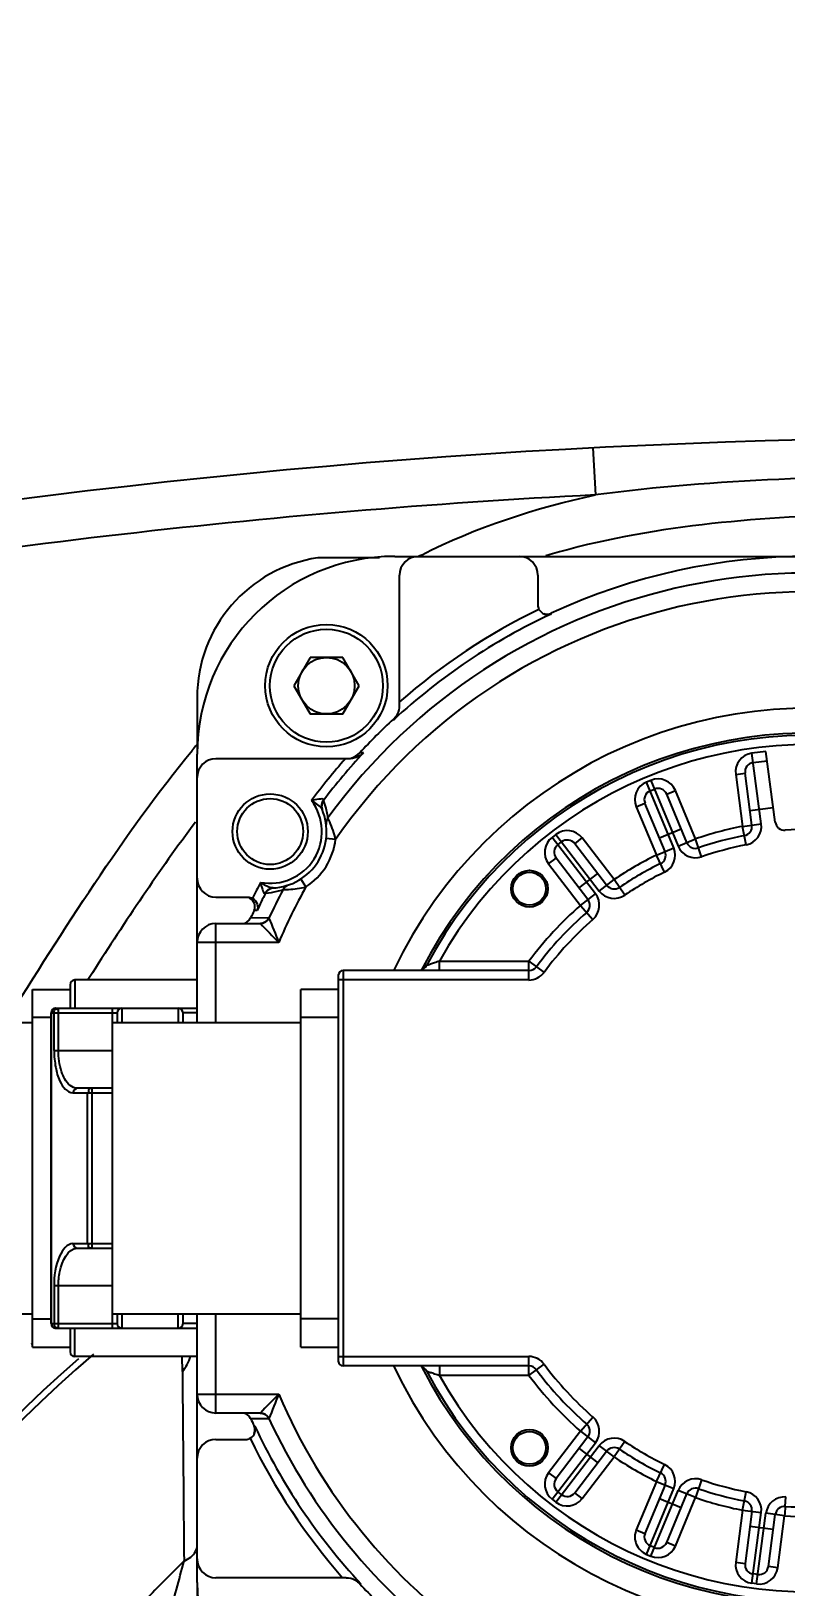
# Model space of a CAD drawing. Header units: millimetres. Extents: x 7426 to 8737, y 124 to 421.
# Drawn here: x 8491.26 to 8493.94, y 212.94 to 218.45 of the extents above; entities that cross this region are included whole.
import ezdxf

# ---------------------------------------------------------------- set-up
doc = ezdxf.new("R2010")
doc.units = ezdxf.units.MM
doc.layers.add('外形图', color=7, linetype='Continuous')
doc.layers.add('尺寸标注', color=7, linetype='Continuous')
doc.styles.add('微软雅黑', font='msyh.ttc')
doc.dimstyles.new('尺寸标注_1_30比例', dxfattribs={"dimtxt": 2.1, "dimasz": 1.7, "dimexe": 0.5, "dimexo": 0.4, "dimgap": 0.5, "dimtad": 1, "dimdec": 1, "dimlfac": 30, "dimdsep": 46, "dimtxsty": '微软雅黑', "dimcen": 0.09, "dimadec": 0, "dimazin": 0, "dimtp": 0.01, "dimtm": 0.01, "dimtfac": 1, "dimtdec": 1, "dimtofl": 0, "dimtmove": 0, "dimatfit": 3, "dimfxl": 1, "dimtolj": 1, "dimarcsym": 0})

# ---------------------------------------------------------------- blocks, each defined once
blk = doc.blocks.new('*D1305')
at = {"layer": 'Defpoints', "color": 0}
for p in [(8485.0037, 232.4237), (8436.1924, 220.4238), (8494.6243, 210.1207), (8494.6243, 210.1207), (8553.9577, 210.1207)]:
    blk.add_point(p, dxfattribs=at)
at = {"layer": '尺寸标注', "color": 0, "lineweight": -2, "ltscale": 10}
blk.add_arc((8494.6243, 210.1207), 24.2895, 4.01089, 165.98911, dxfattribs=at)
at = {"layer": '尺寸标注', "color": 0}
for points in [[(8470.7803, 216.0602), (8471.3345, 215.9424), (8470.7038, 214.3385)], [(8518.5712, 211.8097), (8519.1375, 211.8295), (8518.9139, 210.1207)]]:
    blk.add_solid(points, dxfattribs=at)
at = {"layer": '尺寸标注', "color": 0, "insert": (8503.4089, 234.4644), "char_height": 2.1, "attachment_point": 5, "rotation": 340.1577, "style": '微软雅黑'}
blk.add_mtext('\\A1;+\\A1;170%%d', dxfattribs=at)

msp = doc.modelspace()

# ---------------------------------------------------------------- linework, layer by layer
at = {"layer": '外形图', "linetype": 'Continuous'}
for p, q in [((8493.2547, 216.975), (8493.2633, 216.8085)), ((8492.4988, 216.5855), (8492.28, 216.5855)), ((8492.5528, 216.5909), (8495.4862, 216.5909)), ((8492.5695, 216.0626), (8492.5695, 216.5242)), ((8493.0595, 216.5242), (8493.0595, 216.4188)), ((8493.1069, 216.3867), (8493.1069, 216.3893)), ((8492.2529, 216.233), (8492.1952, 216.133)), ((8492.3684, 216.233), (8492.2529, 216.233)), ((8492.4261, 216.133), (8492.3684, 216.233)), ((8492.1952, 216.133), (8492.2529, 216.033)), ((8492.3684, 216.033), (8492.4261, 216.133)), ((8491.8528, 216.0909), (8491.8528, 215.8909)), ((8492.2529, 216.033), (8492.3684, 216.033)), ((8492.5481, 216.0114), (8492.5481, 216.0146)), ((8491.8528, 214.9409), (8491.8528, 215.8909)), ((8492.4422, 215.8955), (8492.4291, 215.8956)), ((8493.8672, 215.9003), (8493.8176, 215.8938)), ((8493.8506, 215.6436), (8493.8176, 215.8938)), ((8493.9001, 215.6502), (8493.8672, 215.9003)), ((8492.3911, 215.8742), (8491.9195, 215.8742)), ((8493.822, 215.8607), (8493.8715, 215.8672)), ((8493.4596, 215.7978), (8493.4442, 215.7914)), ((8493.5407, 215.5584), (8493.4442, 215.7914)), ((8493.4596, 215.7978), (8493.5561, 215.5647)), ((8493.7602, 215.819), (8493.7933, 215.8233)), ((8493.7602, 215.819), (8493.7845, 215.6349)), ((8493.8175, 215.6393), (8493.7933, 215.8233)), ((8492.3001, 215.7266), (8492.3, 215.7282)), ((8493.4569, 215.7606), (8493.4723, 215.767)), ((8493.5159, 215.749), (8493.5467, 215.7617)), ((8493.5869, 215.5775), (8493.5159, 215.749)), ((8493.6177, 215.5902), (8493.5467, 215.7617)), ((8493.4081, 215.7043), (8493.4389, 215.7171)), ((8493.4081, 215.7043), (8493.4791, 215.5328)), ((8493.5099, 215.5456), (8493.4389, 215.7171)), ((8493.8107, 215.6911), (8493.8933, 215.702)), ((8493.4899, 215.5939), (8493.5669, 215.6258)), ((8493.7845, 215.6349), (8493.8506, 215.6436)), ((8493.7972, 215.5695), (8493.7845, 215.6349)), ((8492.343, 215.5884), (8492.3099, 215.5924)), ((8493.1231, 215.6061), (8493.1099, 215.5959)), ((8493.2635, 215.3958), (8493.1099, 215.5959)), ((8493.1231, 215.6061), (8493.2767, 215.4059)), ((8493.1302, 215.5695), (8493.1434, 215.5796)), ((8493.1901, 215.5735), (8493.2166, 215.5938)), ((8493.3031, 215.4262), (8493.1901, 215.5735)), ((8493.3296, 215.4465), (8493.2166, 215.5938)), ((8493.4791, 215.5328), (8493.5407, 215.5584)), ((8493.5561, 215.5647), (8493.6177, 215.5902)), ((8493.6394, 215.5272), (8493.6177, 215.5902)), ((8493.0976, 215.5025), (8493.124, 215.5228)), ((8493.237, 215.3755), (8493.124, 215.5228)), ((8493.5083, 215.4729), (8493.4791, 215.5328)), ((8492.2383, 215.4207), (8492.2201, 215.4487)), ((8493.0976, 215.5025), (8493.2106, 215.3552)), ((8493.2052, 215.417), (8493.2713, 215.4677)), ((8492.0937, 215.398), (8492.0952, 215.3986)), ((8492.1151, 215.4177), (8492.1114, 215.4189)), ((8493.2106, 215.3552), (8493.2635, 215.3958)), ((8493.2767, 215.4059), (8493.3296, 215.4465)), ((8493.3669, 215.3913), (8493.3296, 215.4465)), ((8491.9195, 215.3842), (8492.033, 215.3842)), ((8493.2106, 215.3552), (8493.2543, 215.3049)), ((8491.9195, 214.9409), (8491.9195, 215.2909)), ((8491.9195, 215.2909), (8492.0767, 215.2909)), ((8492.1069, 215.3103), (8492.0424, 215.3106)), ((8492.0767, 215.2909), (8492.0769, 215.2908)), ((8492.1071, 215.3101), (8492.1069, 215.3102)), ((8492.1418, 215.2242), (8491.8528, 215.2242)), ((8492.3695, 215.1242), (8492.3695, 213.7242)), ((8493.0279, 215.1242), (8492.3695, 215.1242)), ((8492.711, 215.1242), (8492.711, 215.1575)), ((8492.711, 215.1575), (8493.0279, 215.1575)), ((8493.0279, 215.0909), (8493.0279, 215.1575)), ((8493.0279, 215.1575), (8493.0815, 215.1179)), ((8491.4028, 215.0742), (8491.4028, 214.9909)), ((8491.4195, 215.0909), (8491.4195, 214.9909)), ((8491.8528, 215.0909), (8491.4195, 215.0909)), ((8491.4819, 215.1161), (8491.4662, 215.0916)), ((8492.3528, 215.1075), (8492.3528, 213.7409)), ((8493.0279, 215.0909), (8492.3528, 215.0909)), ((8491.2695, 213.7909), (8491.2695, 215.0575)), ((8491.2695, 215.0575), (8491.4028, 215.0575)), ((8492.2195, 213.7909), (8492.2195, 215.0575)), ((8492.3528, 215.0575), (8492.2195, 215.0575)), ((8491.3362, 214.9575), (8491.2695, 214.9575)), ((8491.3362, 213.8742), (8491.3362, 214.9742)), ((8491.3362, 214.9742), (8491.5695, 214.9742)), ((8491.3376, 213.8742), (8491.3376, 214.9742)), ((8491.3464, 214.8409), (8491.3464, 214.9742)), ((8491.3528, 214.9909), (8491.8528, 214.9909)), ((8491.3616, 214.8409), (8491.3616, 214.9909)), ((8491.5528, 213.8575), (8491.5528, 214.9909)), ((8491.5695, 214.9742), (8491.5695, 214.9409)), ((8491.5862, 214.9909), (8491.5862, 214.9409)), ((8491.7862, 214.9909), (8491.7862, 214.9409)), ((8491.8028, 214.9409), (8491.8028, 214.9742)), ((8491.8528, 214.9742), (8491.8028, 214.9742)), ((8492.3528, 214.9575), (8492.2195, 214.9575)), ((8490.6028, 214.9409), (8491.2695, 214.9409)), ((8491.5528, 214.9409), (8492.2195, 214.9409)), ((8491.3464, 214.8409), (8491.5528, 214.8409)), ((8491.4132, 214.6909), (8491.5528, 214.6909)), ((8491.5528, 214.7075), (8491.4284, 214.7075)), ((8491.4651, 214.1575), (8491.4651, 214.6909)), ((8491.4803, 214.7075), (8491.4803, 214.1409)), ((8491.4132, 214.1575), (8491.5528, 214.1575)), ((8491.4284, 214.1409), (8491.5528, 214.1409)), ((8491.3464, 214.0075), (8491.3464, 213.8742)), ((8491.5528, 214.0075), (8491.3464, 214.0075)), ((8491.3616, 213.8575), (8491.3616, 214.0075)), ((8491.2695, 213.9075), (8490.6028, 213.9075)), ((8492.2195, 213.9075), (8491.5528, 213.9075)), ((8491.5695, 213.9075), (8491.5695, 213.8742)), ((8491.5862, 213.9075), (8491.5862, 213.8575)), ((8491.7862, 213.8575), (8491.7862, 213.9075)), ((8491.8028, 213.8742), (8491.8028, 213.9075)), ((8491.8528, 212.9575), (8491.8528, 213.9075)), ((8491.9195, 213.5575), (8491.9195, 213.9075)), ((8491.2695, 213.8909), (8491.3362, 213.8909)), ((8491.3362, 213.8742), (8491.5695, 213.8742)), ((8491.3528, 213.8575), (8491.8528, 213.8575)), ((8491.4028, 213.8575), (8491.4028, 213.7742)), ((8491.4195, 213.7575), (8491.4195, 213.8575)), ((8491.8528, 213.8742), (8491.8028, 213.8742)), ((8492.3528, 213.8909), (8492.2195, 213.8909)), ((8491.2695, 213.7909), (8491.4028, 213.7909)), ((8491.8528, 213.7575), (8491.4195, 213.7575)), ((8491.8007, 213.7044), (8491.8003, 213.7575)), ((8492.2195, 213.7909), (8492.3528, 213.7909)), ((8492.3528, 213.7575), (8493.0279, 213.7575)), ((8493.0279, 213.6909), (8493.0279, 213.7575)), ((8493.0279, 213.7242), (8492.3695, 213.7242)), ((8492.711, 213.7242), (8492.711, 213.6909)), ((8493.0279, 213.6909), (8492.711, 213.6909)), ((8493.0279, 213.6909), (8493.0815, 213.7305)), ((8491.8528, 213.6242), (8492.1418, 213.6242)), ((8492.0767, 213.5575), (8491.9195, 213.5575)), ((8492.0424, 213.5379), (8492.1069, 213.5381)), ((8492.0769, 213.5576), (8492.0767, 213.5575)), ((8492.1069, 213.5382), (8492.1071, 213.5383)), ((8493.2106, 213.4932), (8493.2543, 213.5435)), ((8492.0544, 213.5116), (8492.057, 213.5116)), ((8493.2106, 213.4932), (8493.0976, 213.3459)), ((8493.237, 213.4729), (8493.124, 213.3256)), ((8493.2106, 213.4932), (8493.2635, 213.4526)), ((8491.9195, 213.4642), (8492.0249, 213.4642)), ((8493.1099, 213.2525), (8493.2635, 213.4526)), ((8493.1231, 213.2423), (8493.2767, 213.4425)), ((8493.1901, 213.2749), (8493.3031, 213.4222)), ((8493.2052, 213.4314), (8493.2713, 213.3807)), ((8493.3296, 213.4019), (8493.2767, 213.4425)), ((8493.3669, 213.4571), (8493.3296, 213.4019)), ((8493.2166, 213.2546), (8493.3296, 213.4019)), ((8493.4791, 213.3156), (8493.5083, 213.3755)), ((8493.0976, 213.3459), (8493.124, 213.3256)), ((8493.4791, 213.3156), (8493.4081, 213.1441)), ((8493.5099, 213.3028), (8493.4389, 213.1313)), ((8493.4791, 213.3156), (8493.5407, 213.29)), ((8493.6394, 213.3212), (8493.6177, 213.2582)), ((8493.1099, 213.2525), (8493.1231, 213.2423)), ((8493.1434, 213.2688), (8493.1302, 213.2789)), ((8493.2166, 213.2546), (8493.1901, 213.2749)), ((8493.4442, 213.057), (8493.5407, 213.29)), ((8493.4596, 213.0506), (8493.5561, 213.2837)), ((8493.4899, 213.2545), (8493.5669, 213.2226)), ((8493.5159, 213.0994), (8493.5869, 213.2709)), ((8493.5467, 213.0867), (8493.6177, 213.2582)), ((8493.6177, 213.2582), (8493.5561, 213.2837)), ((8493.7845, 213.2135), (8493.7972, 213.2789)), ((8493.9355, 213.2271), (8493.9378, 213.2604)), ((8493.7845, 213.2135), (8493.7602, 213.0294)), ((8493.7845, 213.2135), (8493.8506, 213.2048)), ((8493.8175, 213.2091), (8493.7933, 213.0251)), ((8493.8176, 212.9546), (8493.8506, 213.2048)), ((8493.8342, 212.9525), (8493.8671, 213.2026)), ((8493.9332, 213.1939), (8493.8671, 213.2026)), ((8493.8759, 213.0142), (8493.9001, 213.1982)), ((8493.9089, 213.0099), (8493.9332, 213.1939)), ((8493.9337, 213.2008), (8493.9332, 213.1939)), ((8493.9355, 213.2271), (8493.9337, 213.2008)), ((8493.4081, 213.1441), (8493.4389, 213.1313)), ((8493.8107, 213.1573), (8493.8933, 213.1464)), ((8493.4723, 213.0814), (8493.4569, 213.0878)), ((8493.5467, 213.0867), (8493.5159, 213.0994)), ((8493.4442, 213.057), (8493.4596, 213.0506)), ((8493.7602, 213.0294), (8493.7933, 213.0251)), ((8492.3811, 212.9742), (8491.9195, 212.9742)), ((8493.8385, 212.9855), (8493.822, 212.9877)), ((8493.9089, 213.0099), (8493.8759, 213.0142)), ((8491.8528, 212.9575), (8491.8528, 212.7575)), ((8492.4323, 212.9528), (8492.4291, 212.9528)), ((8493.8342, 212.9525), (8493.8176, 212.9546))]:
    msp.add_line(p, q, dxfattribs=at)
at = {"layer": '外形图'}
msp.add_circle((8494.6063, 210.1207), 9.7901, dxfattribs=at)
at = {"layer": '外形图', "linetype": 'Continuous'}
for centre, radius in [((8492.3107, 216.133), 0.2167), ((8492.3107, 216.133), 0.2), ((8492.3107, 216.133), 0.1), ((8492.1114, 215.6165), 0.1333), ((8492.1114, 215.6165), 0.1167), ((8493.0296, 215.4142), 0.065), ((8493.0296, 215.4142), 0.0583), ((8493.0296, 213.4343), 0.065), ((8493.0296, 213.4343), 0.0583)]:
    msp.add_circle(centre, radius, dxfattribs=at)
at = {"layer": '外形图'}
msp.add_arc((8494.6243, 210.1207), 59.3333, 190, 44.357129, dxfattribs=at)
at = {"layer": '外形图', "linetype": 'Continuous'}
for centre, radius, start, end in [((8494.6243, 190.3435), 26.6667, 80.97577, 100.46271), ((8494.6243, 190.3435), 26.5, 92.944, 100.46271), ((8492.5528, 215.8909), 0.7, 90, 180), ((8492.3528, 216.0909), 0.5, 98.376, 180), ((8492.6362, 216.5242), 0.0667, 90, 180), ((8493.6003, 214.7215), 2.1028, 116.9616, 117.2806), ((8492.9928, 216.5242), 0.0667, 0, 90), ((8493.8151, 214.1619), 2.5372, 106.2966, 106.6518), ((8494.0195, 214.4242), 2.1667, 65.0887, 114.9113), ((8494.0195, 214.4242), 2.1076, 62.0736, 143.9264), ((8494.0195, 214.4242), 2.041, 60.7761, 145.2238), ((8494.0195, 214.4242), 2.1643, 114.9402, 132.8318), ((8494.0195, 214.4242), 2.1976, 115.7869, 131.2854), ((8493.0928, 216.4195), 0.0333, 248.9968, 294.9021), ((8494.0195, 214.4242), 2.1667, 132.7743, 137.2258), ((8492.5028, 216.0636), 0.0667, 312.7428, 328.515), ((8492.4967, 216.0629), 0.0727, 314.9387, 325.3317), ((8494.0195, 214.4242), 1.629, 205.5058, 154.492), ((8492.4961, 216.0633), 0.0735, 325.3363, 334.865), ((8494.0195, 214.4242), 1.5412, 207.0999, 152.9001), ((8494.0195, 214.4242), 1.5333, 207.9101, 152.0899), ((8495.1993, 213.1495), 4.348, 140.3504, 140.6752), ((8494.0195, 214.4242), 2.157, 136.9926, 142.856), ((8492.3801, 215.9409), 0.0667, 285.7585, 317.2447), ((8494.0195, 214.4242), 1.5, 209.2676, 150.7324), ((8493.8263, 215.8277), 0.0667, 97.5, 187.5), ((8491.9195, 215.8075), 0.0667, 90, 180), ((8494.0195, 214.4242), 2.1903, 138.5458, 143.5253), ((8493.8263, 215.8277), 0.0333, 97.5, 187.5), ((8493.4697, 215.7298), 0.0667, 112.5, 202.5), ((8493.4851, 215.7362), 0.0667, 22.5, 112.5), ((8492.1114, 215.6165), 0.1833, 259.2387, 36.7613), ((8492.0841, 215.6381), 0.2335, 15.2441, 22.2882), ((8493.4697, 215.7298), 0.0333, 112.5, 202.5), ((8493.4851, 215.7362), 0.0333, 22.5, 112.5), ((8492.1114, 215.6165), 0.2, 272.7361, 23.2639), ((8492.325, 215.7058), 0.0315, 199.1184, 202.6751), ((8492.0788, 215.6366), 0.2389, 14.7773, 15.2507), ((8492.0841, 215.638), 0.2335, 12.1945, 14.7841), ((8492.0834, 215.6379), 0.2342, 6.6848, 12.161), ((8491.9319, 215.4815), 0.4258, 24.913, 25.5637), ((8491.9281, 215.4795), 0.43, 23.5049, 24.9381), ((8493.1637, 215.5532), 0.0667, 37.5, 127.5), ((8494.0195, 214.4242), 1.2333, 100.9864, 109.0136), ((8493.7845, 215.6349), 0.0333, 280.9864, 7.5), ((8493.7845, 215.6349), 0.0667, 280.9864, 7.5), ((8493.9332, 215.6545), 0.0333, 187.5, 274.0136), ((8494.0195, 214.4242), 1.2, 85.9864, 94.0136), ((8492.1114, 215.6165), 0.2333, 302.9341, 353.0663), ((8493.1505, 215.543), 0.0667, 127.5, 217.5), ((8493.1505, 215.543), 0.0333, 127.5, 217.5), ((8493.1637, 215.5532), 0.0333, 37.5, 127.5), ((8493.4791, 215.5328), 0.0667, 295.9864, 22.5), ((8493.6177, 215.5902), 0.0667, 202.5, 289.0136), ((8493.6177, 215.5902), 0.0333, 202.5, 289.0136), ((8494.0195, 214.4242), 1.2, 100.9864, 109.0136), ((8494.0195, 214.4242), 1.1667, 100.9864, 109.0136), ((8494.0195, 214.4242), 1.2333, 115.9864, 124.0136), ((8493.4791, 215.5328), 0.0333, 295.9864, 22.5), ((8491.9195, 215.4509), 0.0667, 180, 270), ((8494.0195, 214.4242), 1.2, 115.9864, 124.0136), ((8494.0195, 214.4242), 1.1667, 115.9864, 124.0136), ((8494.0195, 214.4242), 2.1903, 152.4747, 154.1211), ((8494.0195, 214.4242), 2.157, 153.144, 154.9705), ((8492.08, 215.6322), 0.2341, 273.7167, 283.8115), ((8494.0195, 214.4242), 2.1076, 152.0736, 155.1452), ((8492.0798, 215.6323), 0.2342, 283.839, 289.3152), ((8494.0195, 214.4242), 2.041, 150.7761, 156.9236), ((8492.1544, 215.8313), 0.42, 270.395, 272.9973), ((8493.2106, 215.3552), 0.0667, 310.9864, 37.5), ((8493.3296, 215.4465), 0.0667, 217.5, 304.0136), ((8493.3296, 215.4465), 0.0333, 217.5, 304.0136), ((8492.0242, 215.3509), 0.0333, 335.1046, 64.5687), ((8494.0195, 214.4242), 1.2333, 130.9863, 143.5163), ((8493.2106, 215.3552), 0.0333, 310.9864, 37.5), ((8491.9195, 215.2242), 0.0667, 90, 180), ((8492.012, 215.3242), 0.0333, 270, 335.857), ((8494.0195, 214.4242), 2.1667, 155.0887, 155.8522), ((8492.0506, 212.9679), 2.369, 89.6498, 89.9079), ((8496.0567, 219.1044), 5.5121, 223.7787, 224.745), ((8505.8434, 220.8071), 14.7954, 201.81047, 202.1691), ((8494.0195, 214.4242), 1.2, 130.9864, 143.5163), ((8494.0195, 214.4242), 1.1667, 130.9864, 143.5163), ((8492.3695, 215.1075), 0.0167, 90, 180), ((8492.6351, 215.1575), 0.0333, 290.5913, 332.0899), ((8493.0279, 215.1575), 0.0333, 270, 323.5163), ((8493.0279, 215.1575), 0.0667, 270, 323.5163), ((8491.4195, 215.0742), 0.0167, 90, 180), ((8491.3528, 214.9742), 0.0167, 90, 180), ((8491.5862, 214.9742), 0.0167, 90, 180), ((8491.7862, 214.9742), 0.0167, 0, 90), ((8491.3528, 213.8742), 0.0167, 180, 270), ((8491.5862, 213.8742), 0.0167, 180, 270), ((8491.7862, 213.8742), 0.0167, 270, 0), ((8490.6843, 215.4809), 1.777, 289.0713, 289.2492), ((8494.6243, 210.1207), 4.8333, 131.3339, 255.7973), ((8494.6243, 210.1207), 4.8106, 130.7295, 255.7464), ((8491.4195, 213.7742), 0.0167, 180, 270), ((8492.3695, 213.7409), 0.0167, 180, 270), ((8493.0279, 213.6909), 0.0667, 36.4837, 90), ((8492.6351, 213.6909), 0.0333, 27.9101, 69.4127), ((8493.0279, 213.6909), 0.0333, 36.4837, 90), ((8494.0195, 214.4242), 1.2333, 216.4837, 229.0136), ((8494.0195, 214.4242), 1.2, 216.4837, 229.0136), ((8494.0195, 214.4242), 1.1667, 216.4837, 229.0136), ((8491.9195, 213.6242), 0.0667, 180, 270), ((8496.0192, 209.7805), 5.4597, 135.2503, 136.2258), ((8506.0741, 207.9481), 15.0442, 157.83384, 158.18654), ((8494.0195, 214.4242), 2.041, 203.0764, 235.2239), ((8492.012, 213.5242), 0.0333, 24.1324, 90.0001), ((8494.0195, 214.4242), 2.1667, 204.1479, 204.9113), ((8494.0195, 214.4242), 2.1076, 204.8548, 233.9264), ((8493.2106, 213.4932), 0.0667, 322.5, 49.0136), ((8494.0195, 214.4242), 2.1976, 205.7869, 221.2854), ((8492.0242, 213.4975), 0.0333, 338.9454, 24.9003), ((8494.0195, 214.4242), 2.1643, 204.9402, 222.8318), ((8493.2106, 213.4932), 0.0333, 322.5, 49.0136), ((8493.3296, 213.4019), 0.0667, 55.9864, 142.5), ((8491.9195, 213.3975), 0.0667, 90, 180), ((8493.3296, 213.4019), 0.0333, 55.9864, 142.5), ((8494.0195, 214.4242), 1.2, 235.9864, 244.0136), ((8494.0195, 214.4242), 1.1667, 235.9864, 244.0136), ((8494.0195, 214.4242), 1.2333, 235.9864, 244.0136), ((8493.4791, 213.3156), 0.0667, 337.5, 64.0136), ((8493.1505, 213.3054), 0.0667, 142.5, 232.5), ((8493.1505, 213.3054), 0.0333, 142.5, 232.5), ((8493.4791, 213.3156), 0.0333, 337.5, 64.0136), ((8493.6177, 213.2582), 0.0667, 70.9864, 157.5), ((8494.0195, 214.4242), 1.1667, 250.9864, 259.0136), ((8494.0195, 214.4242), 2.041, 240.7761, 325.2239), ((8493.1637, 213.2952), 0.0667, 232.5, 322.5), ((8493.1637, 213.2952), 0.0333, 232.5, 322.5), ((8493.6177, 213.2582), 0.0333, 70.9864, 157.5), ((8494.0195, 214.4242), 1.2333, 250.9864, 259.0136), ((8494.0195, 214.4242), 1.2, 250.9864, 259.0136), ((8493.7845, 213.2135), 0.0333, 352.5, 79.0136), ((8493.7845, 213.2135), 0.0667, 352.5, 79.0136), ((8493.9332, 213.1939), 0.0667, 85.9864, 172.5), ((8493.9332, 213.1939), 0.0333, 85.9864, 172.5), ((8494.0195, 214.4242), 1.2333, 265.9864, 274.0136), ((8494.0195, 214.4242), 1.2, 265.9864, 274.0136), ((8494.0195, 214.4242), 2.1076, 242.0736, 323.9264), ((8493.4697, 213.1186), 0.0667, 157.5, 247.5), ((8493.4697, 213.1186), 0.0333, 157.5, 247.5), ((8493.4851, 213.1122), 0.0667, 247.5, 337.5), ((8493.4851, 213.1122), 0.0333, 247.5, 337.5), ((8494.6243, 210.1207), 4.0528, 134.0483, 137.0451), ((8395.7776, 238.6036), 99.375, 344.969666, 345.089628), ((8491.9195, 213.0409), 0.0667, 180, 270), ((8493.8263, 213.0207), 0.0667, 172.5, 262.5), ((8493.8263, 213.0207), 0.0333, 172.5, 262.5), ((8493.8429, 213.0186), 0.0667, 262.5, 352.5), ((8493.8429, 213.0186), 0.0333, 262.5, 352.5), ((8492.5528, 212.9575), 0.7, 180, 270), ((8492.3801, 212.9075), 0.0667, 42.734, 58.4999), ((8494.0195, 214.4242), 2.1667, 222.7756, 227.2258), ((8492.3813, 212.9019), 0.0721, 44.9108, 46.8132)]:
    msp.add_arc(centre, radius, start, end, dxfattribs=at)
for points in [[(8494.5665, 216.8766), (8494.1314, 216.8758), (8493.6943, 216.8655), (8493.263, 216.8085)], [(8492.6469, 216.5957), (8492.8406, 216.6943), (8493.0508, 216.7628), (8493.2633, 216.8086)], [(8493.0595, 216.4188), (8493.0595, 216.4137), (8493.0603, 216.4073), (8493.0645, 216.4044)], [(8493.0635, 216.403), (8493.0676, 216.3953), (8493.0752, 216.389), (8493.0834, 216.3862)], [(8493.0834, 216.3862), (8493.0908, 216.3837), (8493.0996, 216.3838), (8493.1069, 216.3867)], [(8492.5626, 216.0321), (8492.5671, 216.0415), (8492.5695, 216.0522), (8492.5695, 216.0626)], [(8491.1733, 214.9408), (8491.3822, 215.27), (8491.5887, 215.6032), (8491.8359, 215.9049)], [(8492.3, 215.7282), (8492.2931, 215.7196), (8492.2908, 215.7056), (8492.2951, 215.6955)], [(8492.3001, 215.7266), (8492.2938, 215.7183), (8492.2918, 215.7054), (8492.2952, 215.6955)], [(8491.8475, 215.6502), (8491.7177, 215.4779), (8491.5982, 215.2978), (8491.4819, 215.1161)], [(8492.316, 215.6652), (8492.3112, 215.6586), (8492.3088, 215.6496), (8492.3098, 215.6415)], [(8492.343, 215.5884), (8492.3385, 215.6099), (8492.3312, 215.6309), (8492.3225, 215.651)], [(8492.0772, 215.4364), (8492.0882, 215.4299), (8492.0993, 215.4232), (8492.1114, 215.4189)], [(8492.0937, 215.398), (8492.0983, 215.408), (8492.1099, 215.4162), (8492.1209, 215.4167)], [(8492.1118, 215.4142), (8492.1048, 215.4113), (8492.0986, 215.4054), (8492.0952, 215.3986)], [(8492.1229, 215.4169), (8492.1191, 215.4166), (8492.1153, 215.4157), (8492.1118, 215.4142)], [(8492.176, 215.4272), (8492.1682, 215.4246), (8492.1611, 215.4185), (8492.1573, 215.4113)], [(8492.1764, 215.4118), (8492.1972, 215.4129), (8492.2181, 215.4156), (8492.2383, 215.4207)], [(8492.033, 215.3842), (8492.0381, 215.3842), (8492.0444, 215.3832), (8492.0473, 215.3791)], [(8492.1069, 215.3103), (8492.1019, 215.2994), (8492.0887, 215.2908), (8492.0767, 215.2908)], [(8492.0769, 215.2908), (8492.0888, 215.2908), (8492.1021, 215.2992), (8492.1071, 215.3101)], [(8491.3528, 214.9909), (8491.3453, 214.9909), (8491.3376, 214.9817), (8491.3376, 214.9742)], [(8491.3464, 214.9742), (8491.3464, 214.9796), (8491.3485, 214.9886), (8491.354, 214.9886)], [(8491.4284, 214.7075), (8491.4209, 214.7075), (8491.4132, 214.6984), (8491.4132, 214.6909)], [(8491.4132, 214.1575), (8491.4132, 214.15), (8491.4209, 214.1409), (8491.4284, 214.1409)], [(8491.3376, 213.8742), (8491.3376, 213.8703), (8491.339, 213.8662), (8491.3415, 213.8631)], [(8491.3415, 213.8631), (8491.3441, 213.8599), (8491.3486, 213.8575), (8491.3528, 213.8575)], [(8491.3464, 213.8742), (8491.3464, 213.8688), (8491.3485, 213.8598), (8491.354, 213.8598)], [(8491.8007, 213.7044), (8491.8134, 213.7201), (8491.8228, 213.7385), (8491.8299, 213.7574)], [(8492.0766, 213.5576), (8492.0886, 213.5576), (8492.1019, 213.549), (8492.1069, 213.5381)], [(8492.1071, 213.5383), (8492.1021, 213.5492), (8492.0888, 213.5576), (8492.0769, 213.5576)], [(8492.0249, 213.4642), (8492.03, 213.4642), (8492.0364, 213.465), (8492.0393, 213.4692)], [(8492.0407, 213.4682), (8492.0484, 213.4723), (8492.0547, 213.4799), (8492.0575, 213.4881)], [(8492.0575, 213.4881), (8492.06, 213.4955), (8492.0599, 213.5043), (8492.057, 213.5116)], [(8491.8473, 213.0675), (8491.8508, 213.0741), (8491.8528, 213.0817), (8491.8528, 213.0892)], [(8491.8066, 213.0336), (8491.8229, 213.0404), (8491.8391, 213.0519), (8491.8473, 213.0675)], [(8492.3811, 212.9742), (8492.3915, 212.9742), (8492.4022, 212.9718), (8492.4116, 212.9673)], [(8492.4116, 212.9673), (8492.4185, 212.9641), (8492.425, 212.9597), (8492.4306, 212.9545)]]:
    msp.add_open_spline(points, degree=3, dxfattribs=at)
for points, knots in [([(8494.5667, 216.7438), (8494.4414, 216.7435), (8493.9514, 216.7392), (8493.454, 216.6998), (8493.1031, 216.5972)], [0, 0, 0, 0, 0.255336, 1, 1, 1, 1]), ([(8492.4422, 215.8955), (8492.4325, 215.8858), (8492.4149, 215.8763), (8492.3962, 215.8742), (8492.3911, 215.8742)], [0, 0, 0, 0, 0.728562, 1, 1, 1, 1]), ([(8492.3, 215.7282), (8492.2999, 215.7336), (8492.2766, 215.7296), (8492.2667, 215.7283), (8492.2583, 215.7262)], [0, 0, 0, 0, 0.386, 1, 1, 1, 1]), ([(8492.2583, 215.7262), (8492.2656, 215.7215), (8492.278, 215.7121), (8492.2922, 215.7023), (8492.2951, 215.6955)], [0, 0, 0, 0, 0.542493, 1, 1, 1, 1]), ([(8492.0772, 215.4364), (8492.0789, 215.4279), (8492.0821, 215.4185), (8492.0888, 215.3958), (8492.0937, 215.398)], [0, 0, 0, 0, 0.614151, 1, 1, 1, 1]), ([(8492.1209, 215.4167), (8492.12, 215.4167), (8492.118, 215.4169), (8492.1161, 215.4174), (8492.1151, 215.4177)], [0, 0, 0, 0, 0.464049, 1, 1, 1, 1]), ([(8492.0489, 215.3802), (8492.0569, 215.3758), (8492.0686, 215.3614), (8492.0678, 215.3436), (8492.0651, 215.3368)], [0, 0, 0, 0, 0.554092, 1, 1, 1, 1]), ([(8492.711, 215.1575), (8492.7053, 215.1556), (8492.6949, 215.1518), (8492.6801, 215.1477), (8492.6715, 215.1429), (8492.6652, 215.1431), (8492.6645, 215.1419)], [0, 0, 0, 0, 0.366152, 0.687555, 0.915717, 1, 1, 1, 1]), ([(8491.354, 214.9886), (8491.3547, 214.9886), (8491.3564, 214.9882), (8491.3578, 214.9872), (8491.3585, 214.9866)], [0, 0, 0, 0, 0.432823, 1, 1, 1, 1]), ([(8491.3464, 214.8409), (8491.3461, 214.8209), (8491.3503, 214.7833), (8491.3639, 214.7295), (8491.3925, 214.6918), (8491.4132, 214.6909)], [0, 0, 0, 0, 0.346335, 0.641144, 1, 1, 1, 1]), ([(8491.4284, 214.7075), (8491.4192, 214.7075), (8491.3914, 214.721), (8491.3677, 214.772), (8491.3616, 214.8159), (8491.3616, 214.8409)], [0, 0, 0, 0, 0.171918, 0.531612, 1, 1, 1, 1]), ([(8491.4803, 214.7075), (8491.4767, 214.7075), (8491.4683, 214.7067), (8491.4671, 214.697), (8491.469, 214.6942)], [0, 0, 0, 0, 0.522645, 1, 1, 1, 1]), ([(8491.4132, 214.1575), (8491.3917, 214.1575), (8491.3503, 214.0978), (8491.3464, 214.0435), (8491.3464, 214.0075)], [0, 0, 0, 0, 0.374227, 1, 1, 1, 1]), ([(8491.3616, 214.0075), (8491.3616, 214.0246), (8491.365, 214.0721), (8491.3941, 214.1409), (8491.4284, 214.1409)], [0, 0, 0, 0, 0.332653, 1, 1, 1, 1]), ([(8491.4803, 214.1409), (8491.4767, 214.1409), (8491.4683, 214.1417), (8491.4671, 214.1515), (8491.469, 214.1542)], [0, 0, 0, 0, 0.522645, 1, 1, 1, 1]), ([(8491.354, 213.8598), (8491.3547, 213.8598), (8491.3564, 213.8602), (8491.3578, 213.8612), (8491.3585, 213.8618)], [0, 0, 0, 0, 0.432823, 1, 1, 1, 1]), ([(8491.8007, 213.7044), (8491.8011, 213.6493), (8491.803, 213.4257), (8491.805, 213.2021), (8491.8066, 213.0336)], [0, 0, 0, 0, 0.246427, 1, 1, 1, 1]), ([(8492.6645, 213.7065), (8492.6639, 213.7077), (8492.6732, 213.7023), (8492.6792, 213.7023), (8492.6952, 213.696), (8492.7053, 213.6928), (8492.711, 213.6909)], [0, 0, 0, 0, 0.084742, 0.313177, 0.634009, 1, 1, 1, 1])]:
    msp.add_open_spline(points, degree=3, knots=knots, dxfattribs=at)

# ---------------------------------------------------------------- dimensions: what is measured, and where the dimension line sits
at = {"layer": '尺寸标注', "ltscale": 10}
dim = msp.add_angular_dim_2l(base=(8485.0037, 232.4237), line1=((8494.6243, 210.1207), (8553.9577, 210.1207)), line2=((8494.6243, 210.1207), (8436.1924, 220.4238)), text='\\A1;+<>', dimstyle='尺寸标注_1_30比例', dxfattribs=at)
dim.commit()
dim.dimension.update_dxf_attribs({"geometry": '*D1305', "text_midpoint": (8502.869, 232.9681), "dimtype": 162})

doc.saveas('drawing.dxf')
